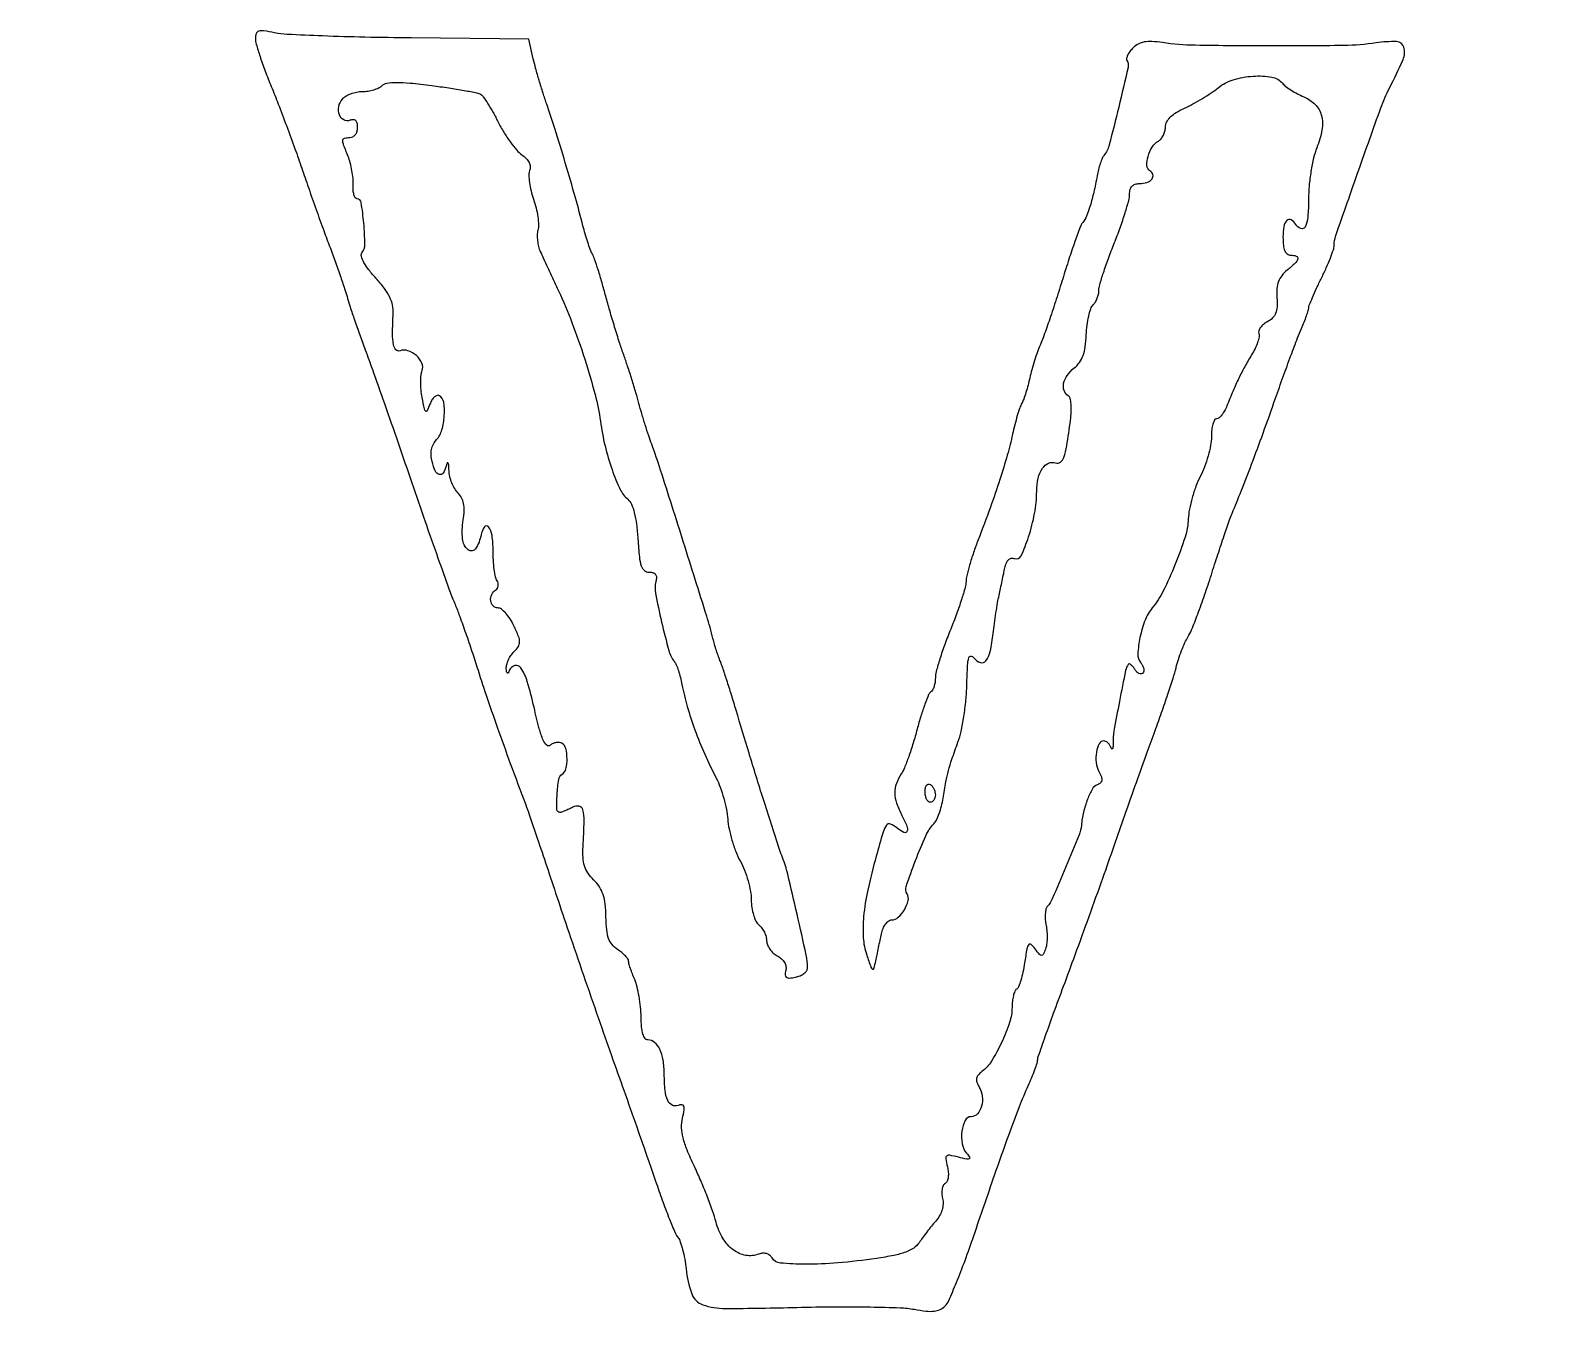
# Model space of a CAD drawing. Extents: x 0 to 5034, y 0 to 2560.
# Drawn here: x 2927.1 to 3227.2, y 478.7 to 730.9 of the extents above; entities that cross this region are included whole.
import ezdxf

# ---------------------------------------------------------------- set-up
doc = ezdxf.new("R2010")
doc.units = 0

msp = doc.modelspace()

# ---------------------------------------------------------------- linework, layer by layer
for points in [[(2971.003429, 729.380842, 0.070781), (2971.16591, 728.253554, 0.008519), (2971.913598, 725.849372, 0.009999), (2972.913522, 723.009512, 0.008072), (2974.097061, 720, -0.005407), (2975.488312, 716.516927, -0.002933), (2977.127304, 712.20625, -0.002921), (2978.744008, 707.799561, -0.004615), (2980.073346, 704, 0.002267), (2981.370605, 700.235503, 0.001518), (2982.887104, 695.940625, 0.001528), (2984.381773, 691.788331, 0.003013), (2985.599299, 688.5, -0.003668), (2986.668726, 685.599999, -0.003632), (2987.699116, 682.675, -0.003565), (2988.563896, 680.102566, -0.014036), (2989.04056, 678.5, 0.013998), (2989.517094, 676.897426, 0.003555), (2990.381387, 674.325, 0.003622), (2991.411098, 671.400001, 0.003659), (2992.479721, 668.5, -0.004762), (2993.899096, 664.621775, -0.001064), (2996.244262, 657.975, -0.001104), (2998.919196, 650.287505, -0.001067), (3001.591075, 642.5, 0.001456), (3004.206796, 634.895439, 0.001749), (3006.712639, 627.759375, 0.001495), (3008.862535, 621.761733, 0.011713), (3009.935625, 619, -0.010305), (3010.826526, 616.726142, -0.003758), (3011.997095, 613.471875, -0.003725), (3013.224346, 609.892734, -0.004444), (3014.326077, 606.5, 0.005197), (3016.135052, 600.957757, 0.003533), (3018.303527, 594.687422, 0.003102), (3020.866121, 587.584065, 0.002085), (3023.877659, 579.5, -0.007688), (3024.563735, 577.593284, -0.000756), (3026.137925, 572.975, -0.000956), (3027.995535, 567.46351, -0.000757), (3029.98277, 561.5, 0.001807), (3032.297003, 554.603502, 0.001003), (3035.167437, 546.20625, 0.001), (3038.10813, 537.714721, 0.001615), (3040.648978, 530.5, -0.000611), (3043.058125, 523.702824, -0.000517), (3045.589451, 516.509452, -0.000521), (3047.883534, 509.946802, -0.001458), (3049.473254, 505.340689, 0.005493), (3050.750407, 501.734861, 0.007243), (3051.99816, 498.478098, 0.005415), (3053.108386, 495.786312, 0.06764), (3053.671497, 494.840689, -0.08602), (3054.116336, 494.02749, -0.018976), (3054.574201, 492.498676, -0.019198), (3054.973493, 490.66713, -0.017433), (3055.246308, 488.750547, 0.05902), (3056.362672, 483.860241, 0.227177), (3058.515936, 481.722897, 0.085444), (3062.927951, 480.990764, 0.004755), (3076.917966, 481.208213, -0.004734), (3084.317649, 481.323542, -0.005675), (3091.283309, 481.28709, -0.004913), (3097.145033, 481.132245, -0.037131), (3099.895964, 480.827124, 0.017358), (3102.204519, 480.478268, 0.054617), (3103.769034, 480.46866, 0.08183), (3104.921269, 480.782942, 0.08919), (3105.873473, 481.444902, 0.092994), (3106.631324, 482.552782, 0.006286), (3108.134528, 486.089252, 0.008847), (3109.809471, 490.386531, 0.006509), (3111.51841, 495.203184, -0.001178), (3115.584907, 507.064423, -0.003812), (3118.364048, 514.9144, -0.005617), (3120.454942, 520.48419, -0.013337), (3122.166297, 524.565724, 0.007707), (3122.869371, 526.190984, 0.009822), (3123.464809, 527.711586, 0.008024), (3123.915817, 528.996632, 0.077375), (3124.011776, 529.565724, -0.080268), (3124.130847, 530.247939, -0.001134), (3125.504711, 534.191182, -0.003124), (3127.139782, 538.758559, -0.002049), (3129.077572, 544, 0.002), (3131.363159, 550.180318, 0.001149), (3134.071075, 557.646875, 0.001148), (3136.757462, 565.161628, 0.001916), (3138.979596, 571.5, -0.001126), (3141.066482, 577.482852, -0.000916), (3143.328777, 583.884375, -0.000925), (3145.434758, 589.774459, -0.002413), (3146.977482, 594, 0.004195), (3148.253503, 597.534088, 0.004074), (3149.482915, 601.123853, 0.004023), (3150.51279, 604.297742, 0.01505), (3151.083379, 606.315245, -0.017433), (3151.550125, 607.93605, -0.013849), (3152.162644, 609.651534, -0.014073), (3152.819914, 611.2114, -0.033761), (3153.414983, 612.315245, 0.04493), (3154.122805, 613.701395, 0.005857), (3155.325151, 616.795728, 0.00678), (3156.66175, 620.511055, 0.005622), (3157.986005, 624.5, -0.001805), (3159.272235, 628.475645, -0.002268), (3160.494142, 632.15, -0.001814), (3161.544366, 635.224064, -0.017864), (3162.037141, 636.5, 0.006788), (3163.833206, 640.860631, 0.003988), (3165.868742, 646.121887, 0.00353), (3168.109754, 652.18352, 0.002519), (3170.536517, 659, -0.002213), (3172.047015, 663.251015, -0.00246), (3173.543591, 667.341269, -0.002274), (3174.852953, 670.817504, -0.012827), (3175.607588, 672.651129, 0.008362), (3176.143028, 673.919849, 0.010173), (3176.600165, 675.12597, 0.008872), (3176.944522, 676.150676, 0.06751), (3177.031272, 676.651129, -0.086221), (3177.146924, 677.196838, -0.005438), (3177.775861, 678.719394, -0.007875), (3178.577715, 680.522919, -0.005763), (3179.522129, 682.5, 0.00979), (3180.464578, 684.514517, 0.012014), (3181.261897, 686.432489, 0.010521), (3181.855462, 688.064098, 0.080467), (3181.990857, 688.865921, -0.082182), (3182.327147, 690.816949, -0.00089), (3186.81896, 703.659384, -0.001899), (3191.13844, 715.791481, -0.032297), (3192.828767, 719.676201, 0.015349), (3195.49021, 725.267122, 0.176559), (3195.643554, 727.657023, 0.325175), (3194.219969, 728.754085, 0.04419), (3190.235676, 728.512633, -0.03382), (3183.920224, 727.998464, -0.003709), (3169.364796, 727.908171, -0.003744), (3154.817175, 728.03477, -0.033177), (3148.425929, 728.563379, 0.023085), (3146.351269, 728.777172, 0.059361), (3144.848932, 728.683818, 0.078751), (3143.676002, 728.271785, 0.072728), (3142.65166, 727.508803, 0.036323), (3142.0485, 726.811008, 0.048694), (3141.616765, 726.095412, 0.058102), (3141.401203, 725.465002, 0.194129), (3141.473779, 725.042427, -0.197215), (3141.697708, 723.690465, -0.003136), (3139.877458, 715.970698, -0.004948), (3137.998246, 708.540755, -0.103216), (3136.978684, 706.5, 0.068773), (3136.638203, 705.921152, 0.018127), (3136.260704, 704.9125, 0.01805), (3135.91087, 703.721856, 0.017641), (3135.644811, 702.5, -0.01115), (3134.992566, 699.305738, -0.018903), (3134.286974, 696.669537, -0.022061), (3133.555717, 694.624702, -0.068489), (3132.824124, 693.35965, 0.075721), (3132.351928, 692.515337, 0.00416), (3131.307439, 689.658005, 0.006373), (3130.132028, 686.219583, 0.00461), (3128.90653, 682.35965, -0.003437), (3127.648536, 678.364887, -0.003786), (3126.374761, 674.515022, -0.003528), (3125.238688, 671.242665, -0.019198), (3124.543452, 669.5, 0.017485), (3123.979941, 668.10145, 0.009743), (3123.387166, 666.362767, 0.009709), (3122.855314, 664.578371, 0.015505), (3122.478323, 663.032823, -0.012349), (3122.136727, 661.592977, -0.01143), (3121.716374, 660.133863, -0.011501), (3121.282713, 658.85257, -0.037055), (3120.913258, 658.032823, 0.041913), (3120.530253, 657.160523, 0.009634), (3120.038307, 655.628392, 0.009891), (3119.538863, 653.835218, 0.009507), (3119.103647, 652, -0.015416), (3118.075944, 647.883629, -0.009727), (3116.636193, 643.144561, -0.008322), (3114.757637, 637.67869, -0.005178), (3112.381955, 631.329445, 0.009783), (3111.470036, 628.822137, 0.011201), (3110.699699, 626.391089, 0.010396), (3110.137241, 624.307596, 0.060796), (3110, 623.183058, -0.068661), (3109.838937, 622.01571, -0.009143), (3109.119757, 619.627503, -0.010442), (3108.1508, 616.813971, -0.0086), (3107.003429, 613.853613, 0.009466), (3105.855894, 610.877556, 0.011139), (3104.886093, 608.016523, 0.010108), (3104.172601, 605.575059, 0.06573), (3104.003429, 604.309017, -0.037116), (3103.93672, 603.430208, -0.041029), (3103.740795, 602.600816, -0.045018), (3103.455081, 601.932432, -0.131573), (3103.114173, 601.570563, 0.15836), (3102.688215, 601.068028, 0.009533), (3101.962929, 599.197707, 0.013516), (3101.188906, 596.891697, 0.009525), (3100.438974, 594.261546, -0.010023), (3099.656699, 591.528275, -0.010927), (3098.786071, 588.90678, -0.010448), (3097.946547, 586.69917, -0.051832), (3097.324802, 585.527494, 0.061855), (3096.374998, 583.647821, 0.090563), (3096.0737, 581.823668, 0.078836), (3096.424854, 579.829312, 0.036753), (3097.46233, 577.40997, -0.02173), (3098.446039, 575.293739, -0.195325), (3098.451933, 574.29129, -0.449511), (3097.860003, 574.077905, -0.048493), (3096.5, 575, 0.083013), (3095.243957, 575.731017, 0.336548), (3094.447848, 575.495312, 0.086383), (3093.774353, 574.14048, 0.004518), (3092.428167, 569.458183, 0.013876), (3090.785092, 562.834954, 0.029984), (3089.972482, 557.650314, 0.039217), (3089.901368, 553.498331, 0.067923), (3090.575338, 550.119847, 0.003651), (3091.404397, 547.774962, 0.166703), (3091.72099, 547.381463, 0.506852), (3091.992891, 547.488589, 0.012614), (3092.35001, 549, -0.000143), (3092.592701, 550.15513, -0.000078), (3092.89134, 551.573437, -0.000078), (3093.195442, 553.015466, -0.000123), (3093.456306, 554.25, -0.047565), (3093.785861, 555.302126, -0.059248), (3094.291894, 556.192188, -0.070867), (3094.887686, 556.798293, -0.164583), (3095.483868, 557, 0.188768), (3096.751493, 557.496257, 0.073058), (3097.956352, 558.990324, 0.073634), (3098.672167, 560.752803, 0.200722), (3098.465324, 562.056107, -0.223517), (3098.295701, 563.54062, -0.009705), (3100.113513, 568.591837, -0.015097), (3102.135713, 573.441625, -0.083344), (3103.708059, 575.782146, 0.078806), (3104.215456, 576.522915, 0.02409), (3104.739612, 577.779781, 0.023455), (3105.199028, 579.264784, 0.023653), (3105.515838, 580.782146, -0.0064), (3106.072829, 584.001123, -0.018838), (3106.567189, 586.193217, -0.017871), (3107.239216, 588.40307, -0.005299), (3108.422739, 591.732367, 0.035048), (3109.033822, 593.840906, 0.014422), (3109.576128, 596.768277, 0.014186), (3109.97964, 599.954692, 0.017686), (3110.165178, 602.932563, -0.005099), (3110.307356, 606.767875, -0.055117), (3110.55009, 608.297514, -0.386601), (3110.994604, 608.579616, -0.192849), (3111.608855, 608.200196, 0.156545), (3112.820858, 607.327999, 0.316623), (3113.890423, 607.658926, 0.112334), (3114.746325, 609.506939, 0.024378), (3115.314535, 613, -0.005749), (3115.556659, 614.94247, -0.004409), (3115.864319, 617.059375, -0.004458), (3116.187371, 619.035318, -0.010534), (3116.472163, 620.5, 0.000668), (3116.75585, 621.819484, 0.000468), (3117.072004, 623.306396, 0.000472), (3117.372131, 624.731098, 0.000986), (3117.602548, 625.840921, -0.046441), (3117.896171, 626.805307, -0.105133), (3118.323453, 627.43274, -0.149278), (3118.863011, 627.704832, -0.135091), (3119.486243, 627.643653, 0.39345), (3120.747313, 628.152153, 0.029834), (3122.230608, 631.885736, 0.033841), (3123.405137, 636.469204, 0.042858), (3123.830774, 640.819323, -0.051235), (3124.12464, 643.380227, -0.093539), (3124.947122, 645.30853, -0.142253), (3126.146168, 646.315372, -0.198103), (3127.531241, 646.349638, 0.261787), (3128.454507, 646.485094, 0.145398), (3129.139538, 647.436037, 0.044714), (3129.708658, 649.701467, 0.00567), (3130.439193, 654.689644, 0.022834), (3130.587929, 656.367403, 0.03336), (3130.552442, 657.849896, 0.036178), (3130.363491, 658.999169, 0.198016), (3130.002166, 659.498661, -0.171085), (3129.187743, 660.509229, -0.138437), (3129.097675, 661.907696, -0.103404), (3129.793971, 663.480032, -0.066894), (3131.164943, 664.93248, 0.067699), (3132.19115, 666.023171, 0.067571), (3132.889534, 667.349011, 0.053281), (3133.317765, 669.073361, 0.023835), (3133.526463, 671.404292, -0.021119), (3133.685341, 673.294281, -0.024507), (3133.999724, 675.071336, -0.024596), (3134.408198, 676.528616, -0.116252), (3134.86152, 677.26152, 0.062705), (3135.297613, 677.823244, 0.039124), (3135.665571, 678.572126, 0.038782), (3135.916569, 679.380765, 0.055918), (3136, 680.124442, -0.071193), (3136.150624, 681.176938, -0.007598), (3136.88125, 683.543146, -0.00924), (3137.851179, 686.34589, -0.007306), (3139, 689.341028, 0.008778), (3140.148652, 692.362282, 0.010537), (3141.11875, 695.244358, 0.009346), (3141.836343, 697.694409, 0.066656), (3142, 698.916586, -0.066074), (3142.121311, 699.830576, -0.122129), (3142.482909, 700.481655, -0.12856), (3143.091586, 700.867566, -0.077489), (3143.940983, 701, 0.078543), (3145.401402, 701.230837, 0.145277), (3146.382958, 701.905334, 0.24456), (3146.554713, 702.750492, 0.186625), (3145.975635, 703.515059, -0.251425), (3145.395614, 704.517402, -0.077822), (3145.617359, 706.305446, -0.070414), (3146.435567, 708.141029, -0.12114), (3147.630994, 709.29969, 0.091), (3148.155048, 709.75029, 0.054944), (3148.597854, 710.442127, 0.052646), (3148.898366, 711.254341, 0.062375), (3149, 712.065869, -0.123254), (3149.241136, 713.029216, -0.076276), (3149.944353, 713.968207, -0.057424), (3151.111411, 714.875868, -0.029528), (3152.75, 715.744105, 0.017619), (3154.391763, 716.564586, 0.011487), (3156.228788, 717.620449, 0.011557), (3157.975085, 718.734224, 0.02155), (3159.326725, 719.727927, -0.094965), (3162.258048, 721.282738, -0.057194), (3166.139431, 722.005299, -0.059201), (3169.790762, 721.828167, -0.179732), (3171.910711, 720.607587, 0.057238), (3172.558199, 719.98758, 0.020873), (3173.602101, 719.261656, 0.020375), (3174.820399, 718.555758, 0.022929), (3176.045875, 717.980998, -0.099356), (3178.309015, 716.463205, -0.133573), (3179.522122, 714.326667, -0.10793), (3179.62304, 711.508829, -0.050388), (3178.608474, 707.9795, 0.037875), (3177.990554, 706.016039, 0.017426), (3177.472489, 703.383839, 0.017145), (3177.11753, 700.563518, 0.022732), (3177, 697.979764, -0.01974), (3176.8596, 694.424873, -0.096882), (3176.322145, 692.498724, -0.385143), (3175.494394, 692.177424, -0.164514), (3174.5, 693, 0.119928), (3173.591246, 693.896312, 0.343974), (3172.767331, 693.79462, 0.157345), (3172.172174, 692.63239, 0.040305), (3172, 690.5, 0.025511), (3172.081893, 688.895967, 0.075863), (3172.357143, 687.833333, 0.129352), (3172.830552, 687.226074, 0.164293), (3173.5, 687, -0.08186), (3174.610736, 686.816924, -0.3877), (3174.895948, 686.300227, -0.145566), (3174.396941, 685.437614, -0.019149), (3172.787612, 684.029102, 0.055209), (3171.751874, 682.981768, 0.079413), (3171.115225, 681.846346, 0.070505), (3170.818925, 680.468115, 0.034571), (3170.81556, 678.668951, -0.029354), (3170.831088, 676.853804, -0.082178), (3170.561647, 675.614757, -0.105562), (3169.958721, 674.711259, -0.070264), (3168.950389, 673.973449, 0.049306), (3168.176731, 673.455521, 0.063345), (3167.589961, 672.832964, 0.077324), (3167.267459, 672.205786, 0.169751), (3167.275813, 671.673308, -0.138432), (3167.325472, 671.028571, -0.031775), (3167.040092, 669.963409, -0.030496), (3166.540327, 668.7346, -0.025646), (3165.86822, 667.5, 0.011431), (3164.522365, 665.186832, 0.01326), (3163.351781, 662.924925, 0.012229), (3162.229196, 660.454992, 0.007548), (3161.024751, 657.5, -0.033227), (3160.576126, 656.543021, -0.042511), (3160.034961, 655.734375, -0.048268), (3159.485374, 655.168959, -0.177616), (3159.024751, 655, 0.275813), (3158.629647, 654.764105, 0.05318), (3158.301021, 653.960173, 0.043091), (3158.074354, 652.816514, 0.027389), (3158, 651.460162, -0.046323), (3157.846216, 649.803834, -0.022233), (3157.359933, 647.723416, -0.021825), (3156.655451, 645.581252, -0.029063), (3155.821049, 643.710162, 0.030128), (3154.974476, 641.800861, 0.020436), (3154.234482, 639.539438, 0.020634), (3153.697627, 637.288368, 0.038281), (3153.479774, 635.424094, -0.067387), (3152.852499, 631.863343, -0.018907), (3150.928873, 626.53998, -0.019402), (3148.577477, 621.321783, -0.056141), (3146.427969, 618, 0.079447), (3145.02818, 615.599588, 0.040462), (3144.032017, 612.242918, 0.038334), (3143.605728, 609.006959, 0.188971), (3144.172418, 607.292249, -0.053911), (3144.546302, 606.727766, -0.069114), (3144.753473, 606.140757, -0.084501), (3144.770423, 605.62212, -0.163809), (3144.588128, 605.254794, -0.184923), (3144.252046, 605.104837, -0.123803), (3143.834155, 605.186238, -0.089219), (3143.392429, 605.499395, -0.055696), (3143, 606, 0.031261), (3142.632353, 606.519274, 0.058163), (3142.264696, 606.880101, 0.093763), (3141.954938, 607.038559, 0.310326), (3141.748386, 606.97104, 0.113356), (3141.212097, 605.793321, 0.002605), (3140.006722, 599.733424, 0.004676), (3138.939073, 593.925112, 0.048322), (3138.754743, 591.5, -0.018212), (3138.743611, 590.7916, -0.120179), (3138.642579, 590.454687, -0.521676), (3138.493678, 590.442965, -0.080187), (3138.314747, 590.75, 0.054912), (3138.067484, 591.22805, 0.057464), (3137.725273, 591.632812, 0.064019), (3137.344516, 591.908263, 0.125253), (3136.984054, 592, 0.276787), (3136.056542, 591.443953, 0.081559), (3135.500089, 589.808358, 0.069213), (3135.445081, 587.769002, 0.095327), (3135.987725, 586.022936, -0.029182), (3136.477267, 584.964046, -0.126104), (3136.562168, 584.281845, -0.189236), (3136.297265, 583.798229, -0.082492), (3135.655338, 583.421235, 0.175689), (3134.727158, 582.616575, 0.034797), (3133.776531, 580.592935, 0.03474), (3132.995075, 578.068013, 0.034154), (3132.565249, 575.444812, -0.073114), (3132.114037, 573.60179, -0.00308), (3129.531894, 567.359616, -0.002929), (3126.86418, 561.123786, -0.078264), (3125.898043, 559.604167, 0.129702), (3125.630971, 559.071236, 0.036556), (3125.50618, 558.142137, 0.034224), (3125.515047, 557.031556, 0.030257), (3125.672996, 555.885022, -0.030839), (3125.838468, 554.673443, -0.025342), (3125.869028, 553.367932, -0.026063), (3125.773137, 552.162548, -0.059637), (3125.547409, 551.280855, -0.019098), (3125.086714, 550.214936, -0.29654), (3124.762381, 550.016938, -0.219029), (3124.375738, 550.208363, -0.011303), (3123.503209, 551.339068, 0.052937), (3122.72102, 552.195026, 0.440105), (3122.255641, 552.146185, 0.116291), (3121.908905, 551.338488, 0.006277), (3121.459242, 548.576771, -0.015824), (3121.130383, 546.774614, -0.021176), (3120.712062, 545.166459, -0.018964), (3120.267228, 543.887629, -0.162546), (3119.884612, 543.428686, 0.157981), (3119.542681, 543.025889, 0.036209), (3119.259855, 542.166949, 0.033968), (3119.064966, 541.082388, 0.027478), (3119, 539.901145, -0.080083), (3118.523875, 536.947531, -0.029616), (3116.960112, 533.01944, -0.029149), (3114.970956, 529.346602, -0.094486), (3113.103862, 527.314288, 0.054078), (3112.375267, 526.639087, 0.13567), (3112.065645, 525.990973, 0.130171), (3112.126545, 525.258102, 0.047987), (3112.569802, 524.310904, -0.104722), (3113.177433, 522.507037, -0.095306), (3113.032429, 520.546072, -0.115564), (3112.228828, 519.053728, -0.214902), (3111, 518.5, 0.283845), (3109.83447, 517.780359, 0.084994), (3109.200797, 515.694478, 0.073875), (3109.255631, 513.217247, 0.131528), (3110.102374, 511.376646, -0.027375), (3110.709633, 510.5576, -0.44839), (3110.631666, 510.264253, -0.17209), (3110.150509, 510.202742, -0.008054), (3108.529898, 510.581852, 0.015376), (3106.805499, 510.958697, 0.228087), (3106.224584, 510.80161, 0.261977), (3106.032173, 510.267478, 0.019809), (3106.358936, 508.706019, -0.040211), (3106.536839, 507.64108, -0.054664), (3106.513405, 506.667797, -0.066142), (3106.304365, 505.898686, -0.156188), (3105.922643, 505.452191, 0.146375), (3105.548401, 505.031079, 0.065188), (3105.322844, 504.31627, 0.056495), (3105.267856, 503.438993, 0.048947), (3105.403965, 502.526611, -0.071907), (3105.516664, 501.429211, -0.062584), (3105.325335, 500.288863, -0.058141), (3104.836616, 499.156342, -0.047763), (3104.071915, 498.082919, 0.008871), (3103.245801, 497.095542, 0.005873), (3102.330944, 495.934171, 0.005911), (3101.468379, 494.784446, 0.011424), (3100.810577, 493.841234, -0.100251), (3099.779135, 492.810971, -0.058358), (3098.212404, 492.01826, -0.038875), (3095.905756, 491.369649, -0.01324), (3092.473654, 490.780771, -0.013714), (3084.911648, 489.899466, -0.023561), (3078.573864, 489.636419, -0.022065), (3073.700456, 489.879096, -0.235143), (3072.063589, 490.895717, 0.095095), (3071.592216, 491.409116, 0.091672), (3070.958409, 491.719666, 0.086524), (3070.223368, 491.793524, 0.073616), (3069.461518, 491.623607, -0.135991), (3066.93435, 491.380039, -0.117988), (3064.485519, 492.441851, -0.098054), (3062.444528, 494.716581, -0.068724), (3061.104809, 497.897945, 0.019331), (3060.428219, 500.085183, 0.008165), (3059.359488, 502.968285, 0.008064), (3058.116358, 506.014677, 0.01043), (3056.873097, 508.765902, -0.013703), (3055.435312, 512.003886, -0.037018), (3054.652949, 514.39289, -0.05138), (3054.377, 516.353822, -0.06342), (3054.541917, 518.190846, 0.013916), (3054.857476, 519.846154, 0.121697), (3054.796974, 520.585435, 0.322565), (3054.42906, 520.849694, 0.091562), (3053.695189, 520.713275, -0.206102), (3052.518527, 520.760489, -0.178656), (3051.652559, 521.652475, -0.081248), (3051.140559, 523.617589, -0.022145), (3050.984687, 526.831787, 0.037854), (3050.764252, 529.586694, 0.072886), (3050.109182, 531.696645, 0.104786), (3049.088295, 533.024728, 0.176239), (3047.786475, 533.511374, -0.240798), (3047.225933, 533.804224, -0.081885), (3046.811247, 534.655388, -0.050138), (3046.544292, 536.045292, -0.019267), (3046.443867, 538.011374, 0.022003), (3046.334994, 539.936162, 0.017252), (3046.053525, 542.008402, 0.017569), (3045.656651, 543.92065, 0.040354), (3045.193867, 545.3151, -0.009488), (3044.736764, 546.452506, -0.011312), (3044.350698, 547.542061, -0.010153), (3044.065965, 548.47041, -0.069435), (3044, 548.943128, 0.161234), (3043.866325, 549.34689, 0.031583), (3043.365188, 549.938758, 0.030566), (3042.666319, 550.581981, 0.024182), (3041.838937, 551.190948, -0.074479), (3040.771199, 552.155795, -0.087007), (3040.10052, 553.344423, -0.060959), (3039.729796, 555.015043, -0.019267), (3039.581218, 557.57064, 0.023076), (3039.415603, 560.088191, 0.052318), (3039.006415, 561.949695, 0.063621), (3038.284618, 563.451642, 0.052634), (3037.167248, 564.832752, -0.046546), (3036.047149, 566.183354, -0.072712), (3035.385571, 567.538436, -0.063864), (3035.089616, 569.151494, -0.028121), (3035.09467, 571.325032, 0.007613), (3035.313017, 576.361477, 0.071476), (3035.065729, 578.509704, 0.286018), (3034.314048, 579.218894, 0.174375), (3033.065741, 579.035184, -0.011153), (3032.283696, 578.638824, -0.013553), (3031.533485, 578.304085, -0.012142), (3030.892691, 578.056799, -0.086217), (3030.565741, 578, -0.406564), (3029.972853, 578.577563, -0.021009), (3030.019257, 581.509732, -0.022517), (3030.325477, 584.476177, -0.220821), (3031, 585.5, 0.198788), (3031.748711, 586.538257, 0.059965), (3031.971597, 588.510778, 0.059912), (3031.719735, 590.484082, 0.195068), (3030.956195, 591.527073, 0.110379), (3030.465048, 591.697339, 0.069812), (3029.856445, 591.681779, 0.064801), (3029.227976, 591.491233, 0.067332), (3028.678133, 591.147837, -0.377272), (3027.979757, 591.167954, -0.104687), (3027.29567, 592.142858, -0.037524), (3026.534173, 594.378899, -0.007128), (3025.515138, 598.561747, 0.01642), (3024.190838, 603.589496, 0.076005), (3022.908462, 606.298614, 0.325583), (3021.738578, 606.722281, 0.230245), (3020.662281, 605.75, -0.041487), (3020.444582, 605.31764, -0.439112), (3020.271745, 605.283702, -0.20576), (3020.13639, 605.514025, -0.019616), (3020.078947, 606.178571, -0.079344), (3020.163787, 606.937281, -0.0412), (3020.493267, 607.834139, -0.039635), (3020.993702, 608.721187, -0.048168), (3021.60026, 609.457403, 0.050681), (3022.437994, 610.484665, 0.149115), (3022.69319, 611.349945, 0.094924), (3022.473166, 612.443603, 0.013814), (3021.553343, 614.528831, 0.031785), (3020.816015, 615.857537, 0.039734), (3019.963181, 616.980344, 0.044145), (3019.12316, 617.76849, 0.16788), (3018.453083, 618, -0.203706), (3017.516051, 618.398285, -0.162194), (3017.038322, 619.39903, -0.138819), (3017.224162, 620.611602, -0.148392), (3018.016312, 621.510081, 0.117879), (3018.344904, 621.840553, 0.102998), (3018.508978, 622.300578, 0.094869), (3018.481995, 622.820562, 0.083845), (3018.266312, 623.319098, -0.095431), (3017.968266, 624.053915, -0.016513), (3017.725104, 625.541577, -0.017433), (3017.556211, 627.330473, -0.014819), (3017.5, 629.226695, 0.034633), (3017.296624, 632.159316, 0.129031), (3016.590402, 633.852676, 0.508846), (3015.798197, 633.834953, 0.10459), (3015.152935, 632.302821, -0.094008), (3014.0766, 629.589533, -0.451738), (3012.631515, 629.360646, -0.201044), (3011.518048, 631.486495, -0.060905), (3011.651737, 635.201393, 0.027867), (3011.837748, 637.020295, 0.059493), (3011.735357, 638.4271, 0.074605), (3011.335031, 639.557243, 0.074143), (3010.620036, 640.522822, -0.063902), (3009.990737, 641.33741, -0.036593), (3009.44181, 642.453802, -0.035934), (3009.047264, 643.677105, -0.049258), (3008.883999, 644.821429, 0.010234), (3008.813519, 645.925535, 0.11777), (3008.67825, 646.335544, 0.602963), (3008.511783, 646.324286, 0.040639), (3008.310674, 645.75, -0.074491), (3007.724139, 644.379245, -0.343444), (3006.967569, 644.097811, -0.215425), (3006.185868, 644.797203, -0.042687), (3005.559842, 646.617594, -0.048386), (3005.372541, 647.863563, -0.063998), (3005.458793, 649.00671, -0.068028), (3005.821735, 650.036086, -0.065278), (3006.451434, 650.946335, 0.115989), (3007.483506, 652.814967, 0.052712), (3007.954213, 655.584559, 0.052881), (3007.84198, 658.214974, 0.220712), (3006.991541, 659.505228, 0.21546), (3006.541467, 659.563677, 0.108733), (3006.032273, 659.277581, 0.075649), (3005.537863, 658.680085, 0.04652), (3005.142079, 657.85504, -0.015568), (3004.614161, 656.553926, -0.503272), (3004.327514, 656.489317, -0.16565), (3004.068968, 656.928923, -0.00447), (3003.630409, 659.156553, -0.023078), (3003.421204, 660.648669, -0.022097), (3003.346382, 662.175541, -0.022663), (3003.401187, 663.526638, -0.070252), (3003.605296, 664.413802, 0.198432), (3003.568177, 665.87677, 0.106057), (3002.487178, 667.364177, 0.102251), (3000.853386, 668.315336, 0.174187), (2999.291892, 668.281768, -0.311416), (2998.50475, 668.472216, -0.137973), (2998.010773, 669.480885, -0.048822), (2997.828596, 671.654478, -0.009697), (2997.958816, 675.558658, 0.064764), (2997.832094, 677.209491, 0.062078), (2997.287914, 678.79845, 0.049279), (2996.244234, 680.491484, 0.022668), (2994.58098, 682.481315, -0.020784), (2993.200633, 684.120107, -0.038382), (2992.244243, 685.574418, -0.047883), (2991.736612, 686.744629, -0.243905), (2991.849418, 687.422657, 0.165183), (2992.417193, 689.15966, 0.0199), (2992.20776, 693.240208, 0.016029), (2991.7058, 697.296273, 0.369458), (2990.883422, 698, -0.265165), (2990.542777, 698.194317, -0.065903), (2990.281672, 698.807812, -0.050003), (2990.128375, 699.696377, -0.03153), (2990.120074, 700.75, 0.036831), (2990.096865, 702.006501, 0.020735), (2989.893625, 703.519123, 0.020604), (2989.560216, 705.03694, 0.031538), (2989.135958, 706.3151, -0.006152), (2988.205794, 708.704506, -0.114853), (2988.101551, 709.500424, -0.325375), (2988.445605, 709.886727, -0.05356), (2989.5, 710, 0.130258), (2990.072192, 710.151638, 0.100732), (2990.559511, 710.578103, 0.088591), (2990.887182, 711.216216, 0.074555), (2991, 711.968615, 0.051194), (2990.913246, 712.8137, 0.154665), (2990.633268, 713.312479, 0.194808), (2990.165785, 713.492511, 0.087526), (2989.508429, 713.364861, -0.219012), (2988.281261, 713.444502, -0.184096), (2987.423678, 714.440911, -0.136491), (2987.303982, 716.028812, -0.124806), (2988.010569, 717.512735, -0.085207), (2988.676567, 718.082947, -0.043716), (2989.66884, 718.563116, -0.041766), (2990.80673, 718.890113, -0.049126), (2991.922445, 719, 0.037903), (2993.031253, 719.084176, 0.034716), (2994.148615, 719.335147, 0.036527), (2995.114989, 719.702614, 0.087474), (2995.740927, 720.140927, -0.157936), (2996.714997, 720.638314, -0.038957), (2998.527707, 720.785381, -0.025578), (3001.26274, 720.653813, -0.007291), (3005.487875, 720.170928, -0.005043), (3008.855472, 719.701637, -0.007073), (3011.851423, 719.209861, -0.004454), (3014.349938, 718.740348, -0.089971), (3015.065964, 718.459232, -0.103506), (3015.57094, 717.979419, -0.010798), (3016.475862, 716.607425, -0.01303), (3017.486495, 714.903778, -0.010084), (3018.500586, 712.998843, 0.020159), (3019.601286, 711.027983, 0.019353), (3020.871296, 709.124397, 0.019705), (3022.120813, 707.535689, 0.063566), (3023.113031, 706.633384, -0.049036), (3023.970188, 705.898113, -0.076289), (3024.528067, 705.102479, -0.092337), (3024.755519, 704.296584, -0.114835), (3024.648901, 703.527434, 0.099771), (3024.500653, 702.650789, 0.026087), (3024.620292, 701.221716, 0.02544), (3024.931159, 699.574732, 0.023596), (3025.413747, 697.92514, -0.024431), (3025.902488, 696.244116, -0.023564), (3026.231848, 694.50311, -0.024251), (3026.374601, 692.944871, -0.074799), (3026.262492, 691.895769, 0.058504), (3026.13181, 690.96102, 0.033559), (3026.183153, 689.822435, 0.033081), (3026.391002, 688.669048, 0.046681), (3026.736827, 687.684293, 0.000846), (3027.285854, 686.495679, 0.000203), (3028.200672, 684.526011, 0.000209), (3029.252661, 682.265878, 0.000207), (3030.309615, 680, -0.01873), (3032.914896, 673.827965, -0.012878), (3035.420902, 666.657281, -0.012914), (3037.444218, 659.741689, -0.030875), (3038.490794, 654.5, 0.025354), (3039.392119, 649.711214, 0.025455), (3040.772643, 645.044758, 0.025105), (3042.361615, 641.165216, 0.112363), (3043.863264, 639.241198, -0.122412), (3044.559226, 638.312081, -0.038022), (3045.117644, 636.645325, -0.030395), (3045.545685, 634.376886, -0.015537), (3045.819663, 631.491198, 0.009135), (3046.107922, 627.977636, 0.056833), (3046.490519, 626.214381, 0.138844), (3047.097178, 625.333577, 0.174678), (3048.022876, 625, -0.069762), (3048.800773, 624.890935, -0.169067), (3049.268726, 624.561386, -0.160026), (3049.446084, 623.997847, -0.060906), (3049.33458, 623.171433, 0.111713), (3049.259274, 620.909059, 0.009739), (3050.458537, 615.246573, 0.010242), (3051.878713, 609.653643, 0.100994), (3052.973929, 607.5, -0.073039), (3053.323835, 606.897213, -0.015941), (3053.734648, 605.765625, -0.016282), (3054.129099, 604.413269, -0.014976), (3054.447052, 603, 0.022836), (3055.477977, 598.732015, 0.017096), (3056.985307, 594.135245, 0.016287), (3058.897542, 589.397514, 0.015396), (3061.147759, 584.703078, -0.031766), (3061.921115, 582.944274, -0.019447), (3062.616626, 580.786848, -0.019466), (3063.140866, 578.587982, -0.032534), (3063.387435, 576.703078, 0.035762), (3063.648163, 574.805164, 0.020489), (3064.21801, 572.564004, 0.02039), (3064.979388, 570.346487, 0.031761), (3065.83057, 568.514809, -0.032211), (3066.661439, 566.722631, -0.023157), (3067.36273, 564.630324, -0.023514), (3067.845683, 562.568467, -0.045798), (3068, 560.887254, 0.036884), (3068.110206, 559.395316, 0.037599), (3068.4384, 557.945592, 0.04041), (3068.920617, 556.733251, 0.105065), (3069.5, 556, -0.062371), (3070.07415, 555.38799, -0.044187), (3070.559375, 554.5796, -0.044567), (3070.890125, 553.70935, -0.068639), (3071, 552.912739, 0.096843), (3071.153996, 552.125111, 0.057333), (3071.615183, 551.282328, 0.054363), (3072.293299, 550.515166, 0.061808), (3073.094241, 549.949564, -0.059305), (3073.926339, 549.368158, -0.081235), (3074.500097, 548.659138, -0.091875), (3074.772476, 547.876689, -0.102237), (3074.730959, 547.079187, 0.060926), (3074.61578, 546.225286, 0.251435), (3074.848571, 545.778447, 0.17054), (3075.44061, 545.620937, 0.027776), (3076.636718, 545.781384, 0.053955), (3077.540611, 546.057716, 0.064732), (3078.305786, 546.509937, 0.076462), (3078.823929, 547.060462, 0.151769), (3079, 547.627164, 0.053149), (3078.735237, 550.110886, 0.00265), (3076.963053, 558.122484, 0.003473), (3075.130718, 565.950237, 0.034417), (3074.115213, 569.168068, -0.015883), (3072.969957, 572.377666, -0.001408), (3070.363383, 580.566706, -0.001994), (3067.554129, 589.604797, -0.002507), (3065.027341, 598, 0.002806), (3064.116989, 601.018096, 0.003239), (3063.21449, 603.884375, 0.002902), (3062.420271, 606.302683, 0.018906), (3061.968322, 607.5, -0.01401), (3061.601082, 608.444803, -0.007203), (3061.191625, 609.646875, -0.007152), (3060.805462, 610.897052, -0.010717), (3060.507501, 612, 0.015035), (3059.276102, 616.406751, 0.000745), (3054.770183, 630.767276, 0.000864), (3050.271473, 644.944944, 0.012103), (3048.521944, 650, -0.009134), (3047.935973, 651.661118, -0.004494), (3047.248421, 653.79375, -0.004457), (3046.573916, 656.021723, -0.006477), (3046.021928, 658, 0.007363), (3045.436969, 660.082178, 0.003899), (3044.653719, 662.646875, 0.003879), (3043.811576, 665.258294, 0.005993), (3043.039478, 667.5, -0.008009), (3042.231306, 669.877522, -0.003886), (3041.270737, 672.940625, -0.003852), (3040.319653, 676.14642, -0.005541), (3039.531074, 679, 0.005744), (3038.807445, 681.614409, 0.006583), (3038.054616, 684.094761, 0.005988), (3037.363986, 686.180037, 0.037061), (3036.918689, 687.216206, -0.029827), (3036.511342, 688.127534, -0.009295), (3036.008419, 689.539766, -0.009254), (3035.504065, 691.141692, -0.010084), (3035.074499, 692.716206, 0.00708), (3033.611023, 698.210121, 0.003603), (3031.624012, 705.076142, 0.003551), (3029.588854, 711.749438, 0.009313), (3028.005397, 716.5, -0.007504), (3027.263943, 718.697916, -0.005405), (3026.500041, 721.171445, -0.00546), (3025.824474, 723.540331, -0.011762), (3025.367334, 725.381513), (3024.5, 729.263027), (3001.5, 729.479164, -0.003003), (2992.417251, 729.619085, -0.003983), (2984.154687, 729.861874, -0.002859), (2977.239027, 730.159833, -0.039299), (2974.75, 730.478493, 0.012955), (2972.612043, 730.867499, 0.110211), (2971.644724, 730.804085, 0.242365), (2971.165987, 730.34856, 0.084324)], [(3104, 581.440983, -0.067639), (3103.925146, 580.890182, -0.08433), (3103.70625, 580.423289, -0.09965), (3103.38134, 580.111069, -0.142666), (3103, 580, -0.195654), (3102.618015, 580.155423, -0.086673), (3102.29375, 580.604836, -0.066561), (3102.073608, 581.270941, -0.0466), (3102, 582.059017, -0.047867), (3102.071541, 582.804599, -0.104212), (3102.29375, 583.33165, -0.181468), (3102.621877, 583.558599, -0.202618), (3103, 583.5, -0.08825), (3103.382836, 583.157656, -0.053305), (3103.70625, 582.640225, -0.051278), (3103.925833, 582.038022, -0.061875)]]:
    msp.add_lwpolyline(points, format="xyb", close=True)
msp.add_lwpolyline([(2965.823138, 296.950338, 0.000003), (2953.304453, 297.056861, 0.000012)], format="xyb")

doc.saveas('drawing.dxf')
